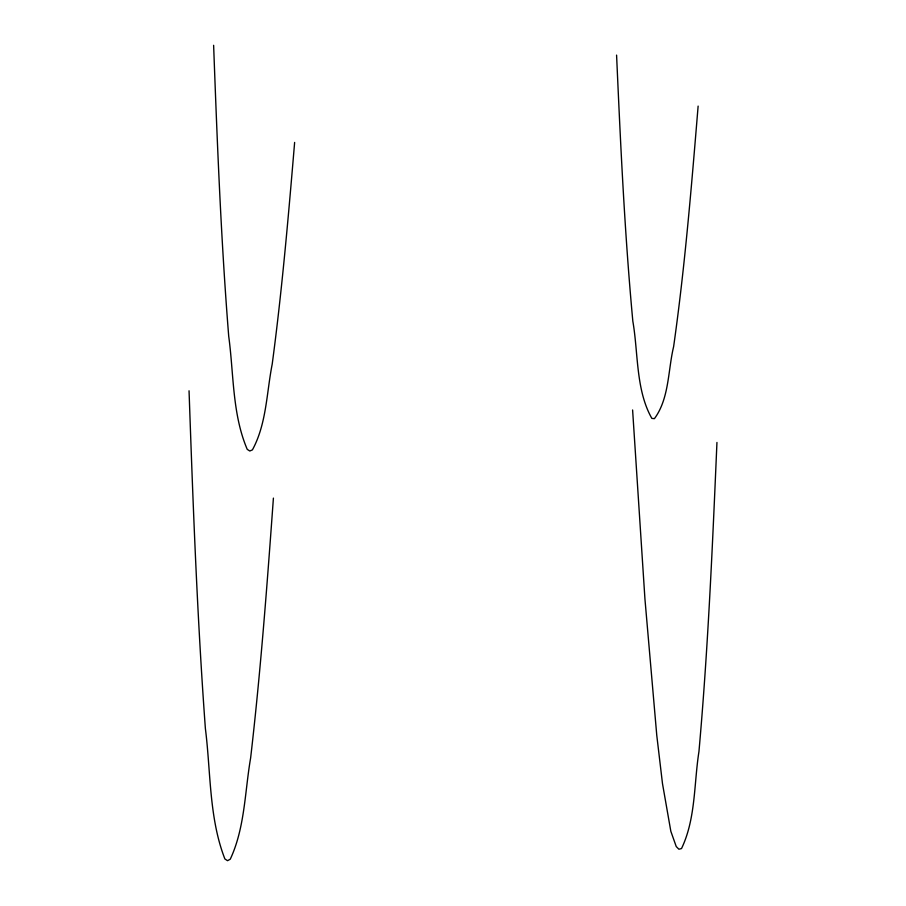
<?xml version="1.0" encoding="UTF-8"?>
<svg xmlns="http://www.w3.org/2000/svg" width="906" height="906" viewBox="0 0 906 906"><rect width="100%" height="100%" fill="white"/><g stroke="black" fill="none" stroke-linecap="round" stroke-linejoin="round"><path stroke-width="1.36" d="M716.952 442.456C712.49 545.582 708.096 648.753 698.945 751.584C693.905 783.701 695.808 818.82 681.505 848.571L678.888 849.216L676.238 846.544L670.836 831.3L662.49 783.633L656.771 735.344L644.947 599.093L632.603 409.976M273.408 498.107C267.111 584.846 260.645 671.595 250.622 757.994C244.813 791.651 244.937 827.858 230.26 859.194L227.542 860.7L224.892 858.967C208.878 817.824 210.871 771.833 205.379 728.503C197.123 616.091 193.001 503.419 189.048 390.792M698.13 106.093C691.482 186.432 684.936 266.851 673.611 346.692C667.937 370.35 669.308 398.549 654.415 418.663L651.844 418.391C635.672 389.92 638.345 352.83 632.83 321.2C624.596 232.695 620.542 143.873 616.578 55.107M294.631 142.423C288.402 216.466 282.026 290.532 272.196 364.189C266.579 392.672 266.568 423.951 252.412 449.874L249.796 451.007L247.236 449.353C232.14 414.031 233.827 373.782 228.708 336.205C220.973 239.399 217.214 142.333 213.623 45.3"/></g></svg>
